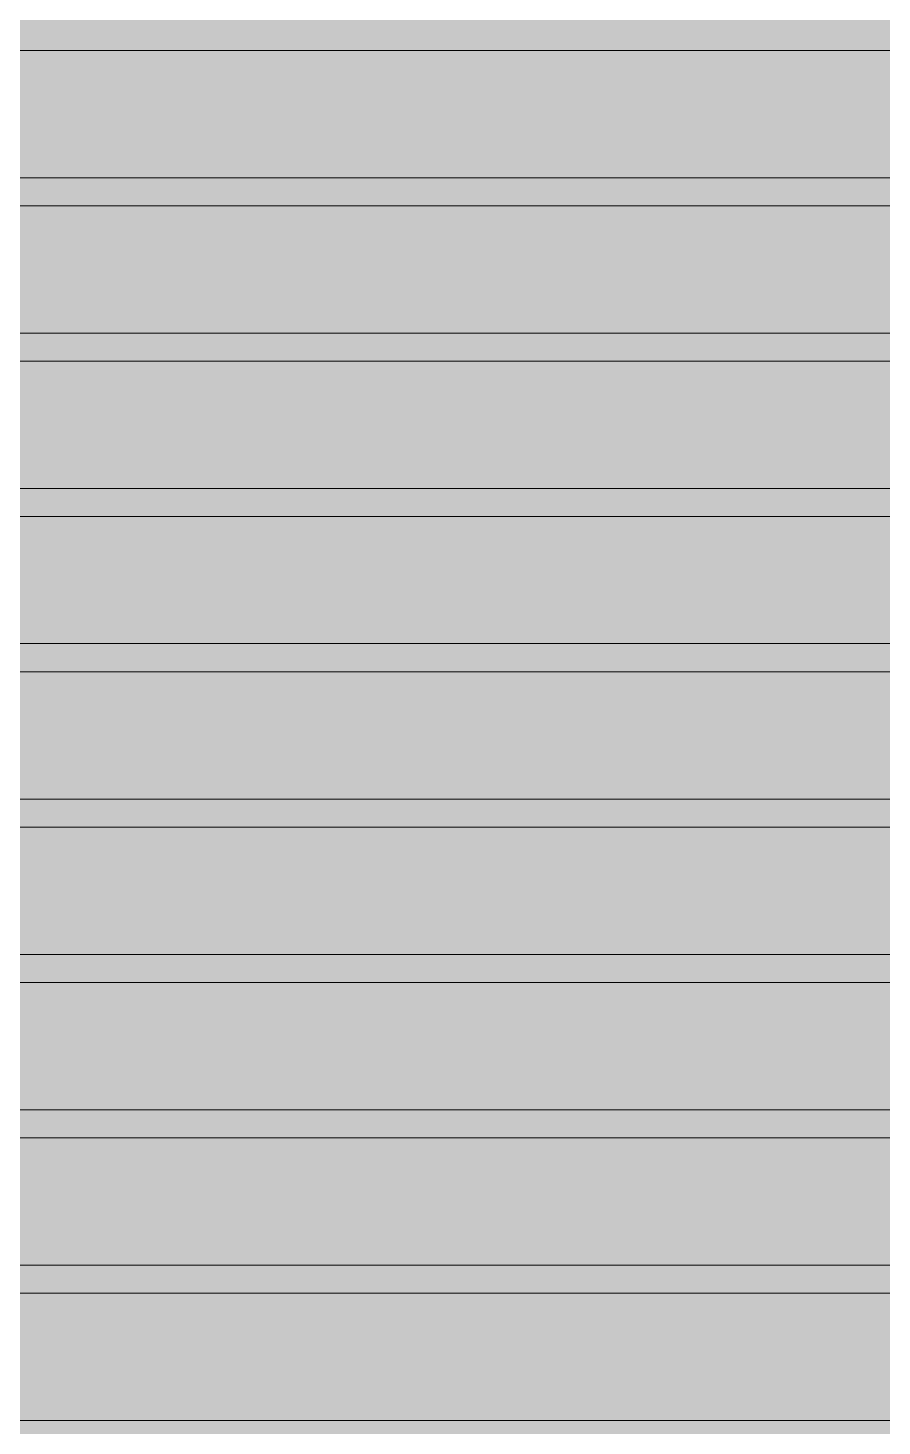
# Model space of a CAD drawing. Header units: millimetres. Extents: x 126 to 12547, y 1644 to 26714.
# Drawn here: x 1028 to 1096.7, y 25354.2 to 25466.6 of the extents above; entities that cross this region are included whole.
import ezdxf

# ---------------------------------------------------------------- set-up
doc = ezdxf.new("R2010")
doc.units = ezdxf.units.MM
doc.layers.add('cono piramide', color=4, linetype='Continuous')
for name, color, linetype, lineweight in [('F_ARREDI_pareti', 1, 'Continuous', 0), ('F_INFISSI', 4, 'Continuous', 5), ('F_MINERAL WALL', 6, 'Continuous', 5), ('F_Tendaggio', 252, 'Continuous', 5), ('F_VETRO', 140, 'Continuous', 5)]:
    doc.layers.add(name, color=color, linetype=linetype, lineweight=lineweight)

# ---------------------------------------------------------------- blocks, each defined once
blk = doc.blocks.new('TENDAGGIO_infisso piccolo_prospetto_fronte')
at = {"layer": 'F_Tendaggio'}
for p, q in [((734476.98, 513562.31), (734718.56, 513562.31)), ((734476.82, 513552.07), (734718.4, 513552.07)), ((734477.23, 513549.81), (734718.81, 513549.81)), ((734477.07, 513539.57), (734718.65, 513539.57)), ((734477.21, 513537.31), (734718.8, 513537.31)), ((734477.05, 513527.07), (734718.64, 513527.07)), ((734477.16, 513524.82), (734718.74, 513524.82)), ((734477, 513514.58), (734718.58, 513514.58)), ((734476.75, 513512.32), (734718.34, 513512.32)), ((734476.59, 513502.08), (734718.18, 513502.08)), ((734476.74, 513499.82), (734718.32, 513499.82)), ((734476.46, 513489.58), (734718.04, 513489.58)), ((734476.42, 513487.32), (734718, 513487.32)), ((734476.71, 513477.08), (734718.29, 513477.08)), ((734476.3, 513474.83), (734717.88, 513474.83)), ((734476.69, 513464.58), (734718.28, 513464.58)), ((734476.56, 513462.33), (734718.14, 513462.33)), ((734476.64, 513452.09), (734718.22, 513452.09))]:
    blk.add_line(p, q, dxfattribs=at)
blk = doc.blocks.new('INFISSO L.400 MM_prospetto_fronte')
at = {"layer": 'F_VETRO', "transparency": 33554579}
h = blk.add_hatch(color=153, dxfattribs=at)
h.dxf.hatch_style = 1
h.set_gradient(color1=(102, 153, 204), color2=(251, 252, 254), rotation=45, one_color=1, tint=0.994624)
h.paths.add_polyline_path([(-15858.48, 12715.63), (-16258.48, 12715.63), (-16258.48, 11495.63), (-15858.48, 11495.63)])
blk = doc.blocks.new('RIV.to_pareti e soffitto_slider_armadiature_camera master_sez.......')
at = {"layer": 'F_INFISSI', "true_color": 0x636466}
h = blk.add_hatch(color=251, dxfattribs=at)
h.dxf.hatch_style = 1
h.paths.add_polyline_path([(734352.12, 514201.28), (734352.12, 512921.28), (734812.12, 512921.28), (734812.12, 514201.28)])
h.paths.add_polyline_path([(734382.12, 514171.28), (734782.12, 514171.28), (734782.12, 512951.28), (734382.12, 512951.28)], flags=16)
at = {"layer": 'F_MINERAL WALL', "true_color": 0x636466, "transparency": 33554559}
h = blk.add_hatch(dxfattribs=at)
h.set_pattern_fill('AR-SAND', color=251)
h.set_pattern_definition([(37.5, (2500, 0), (-1.6000313, 48.9413237), [0, -38.608, 0, -43.18, 0, -41.275]), (7.5, (2500, 0), (44.9523283, 71.68251), [0, -20.828, 0, -34.798, 0, -13.335]), (327.5, (2468.76, 0), (79.099237, 0.1437185), [0, -12.7, 0, -45.72, 0, -59.69]), (317.5, (2468.76, 0), (76.355645, 22.2929323), [0, -6.35, 0, -29.972, 0, -34.29])])
h.paths.add_polyline_path([(733693.12, 514601.28), (733693.12, 512521.28), (734878.12, 512521.28), (734878.12, 514601.28)])
h.paths.add_polyline_path([(734822.12, 514211.28), (734822.12, 512911.28), (734342.12, 512911.28), (734342.12, 514211.28)], flags=16)
at = {"color": 1}
blk.add_blockref('INFISSO L.400 MM_prospetto_fronte', (750640.59, 501455.65), dxfattribs=at)
at = {"layer": 'cono piramide', "color": 2, "lineweight": 5}
blk.add_blockref('TENDAGGIO_infisso piccolo_prospetto_fronte', (-21.49, -10), dxfattribs=at)

msp = doc.modelspace()

# ---------------------------------------------------------------- block references
at = {"layer": 'F_ARREDI_pareti', "color": 2, "lineweight": 5}
msp.add_blockref('RIV.to_pareti e soffitto_slider_armadiature_camera master_sez.......', (-733567.34, -488087.48), dxfattribs=at)

doc.saveas('drawing.dxf')
